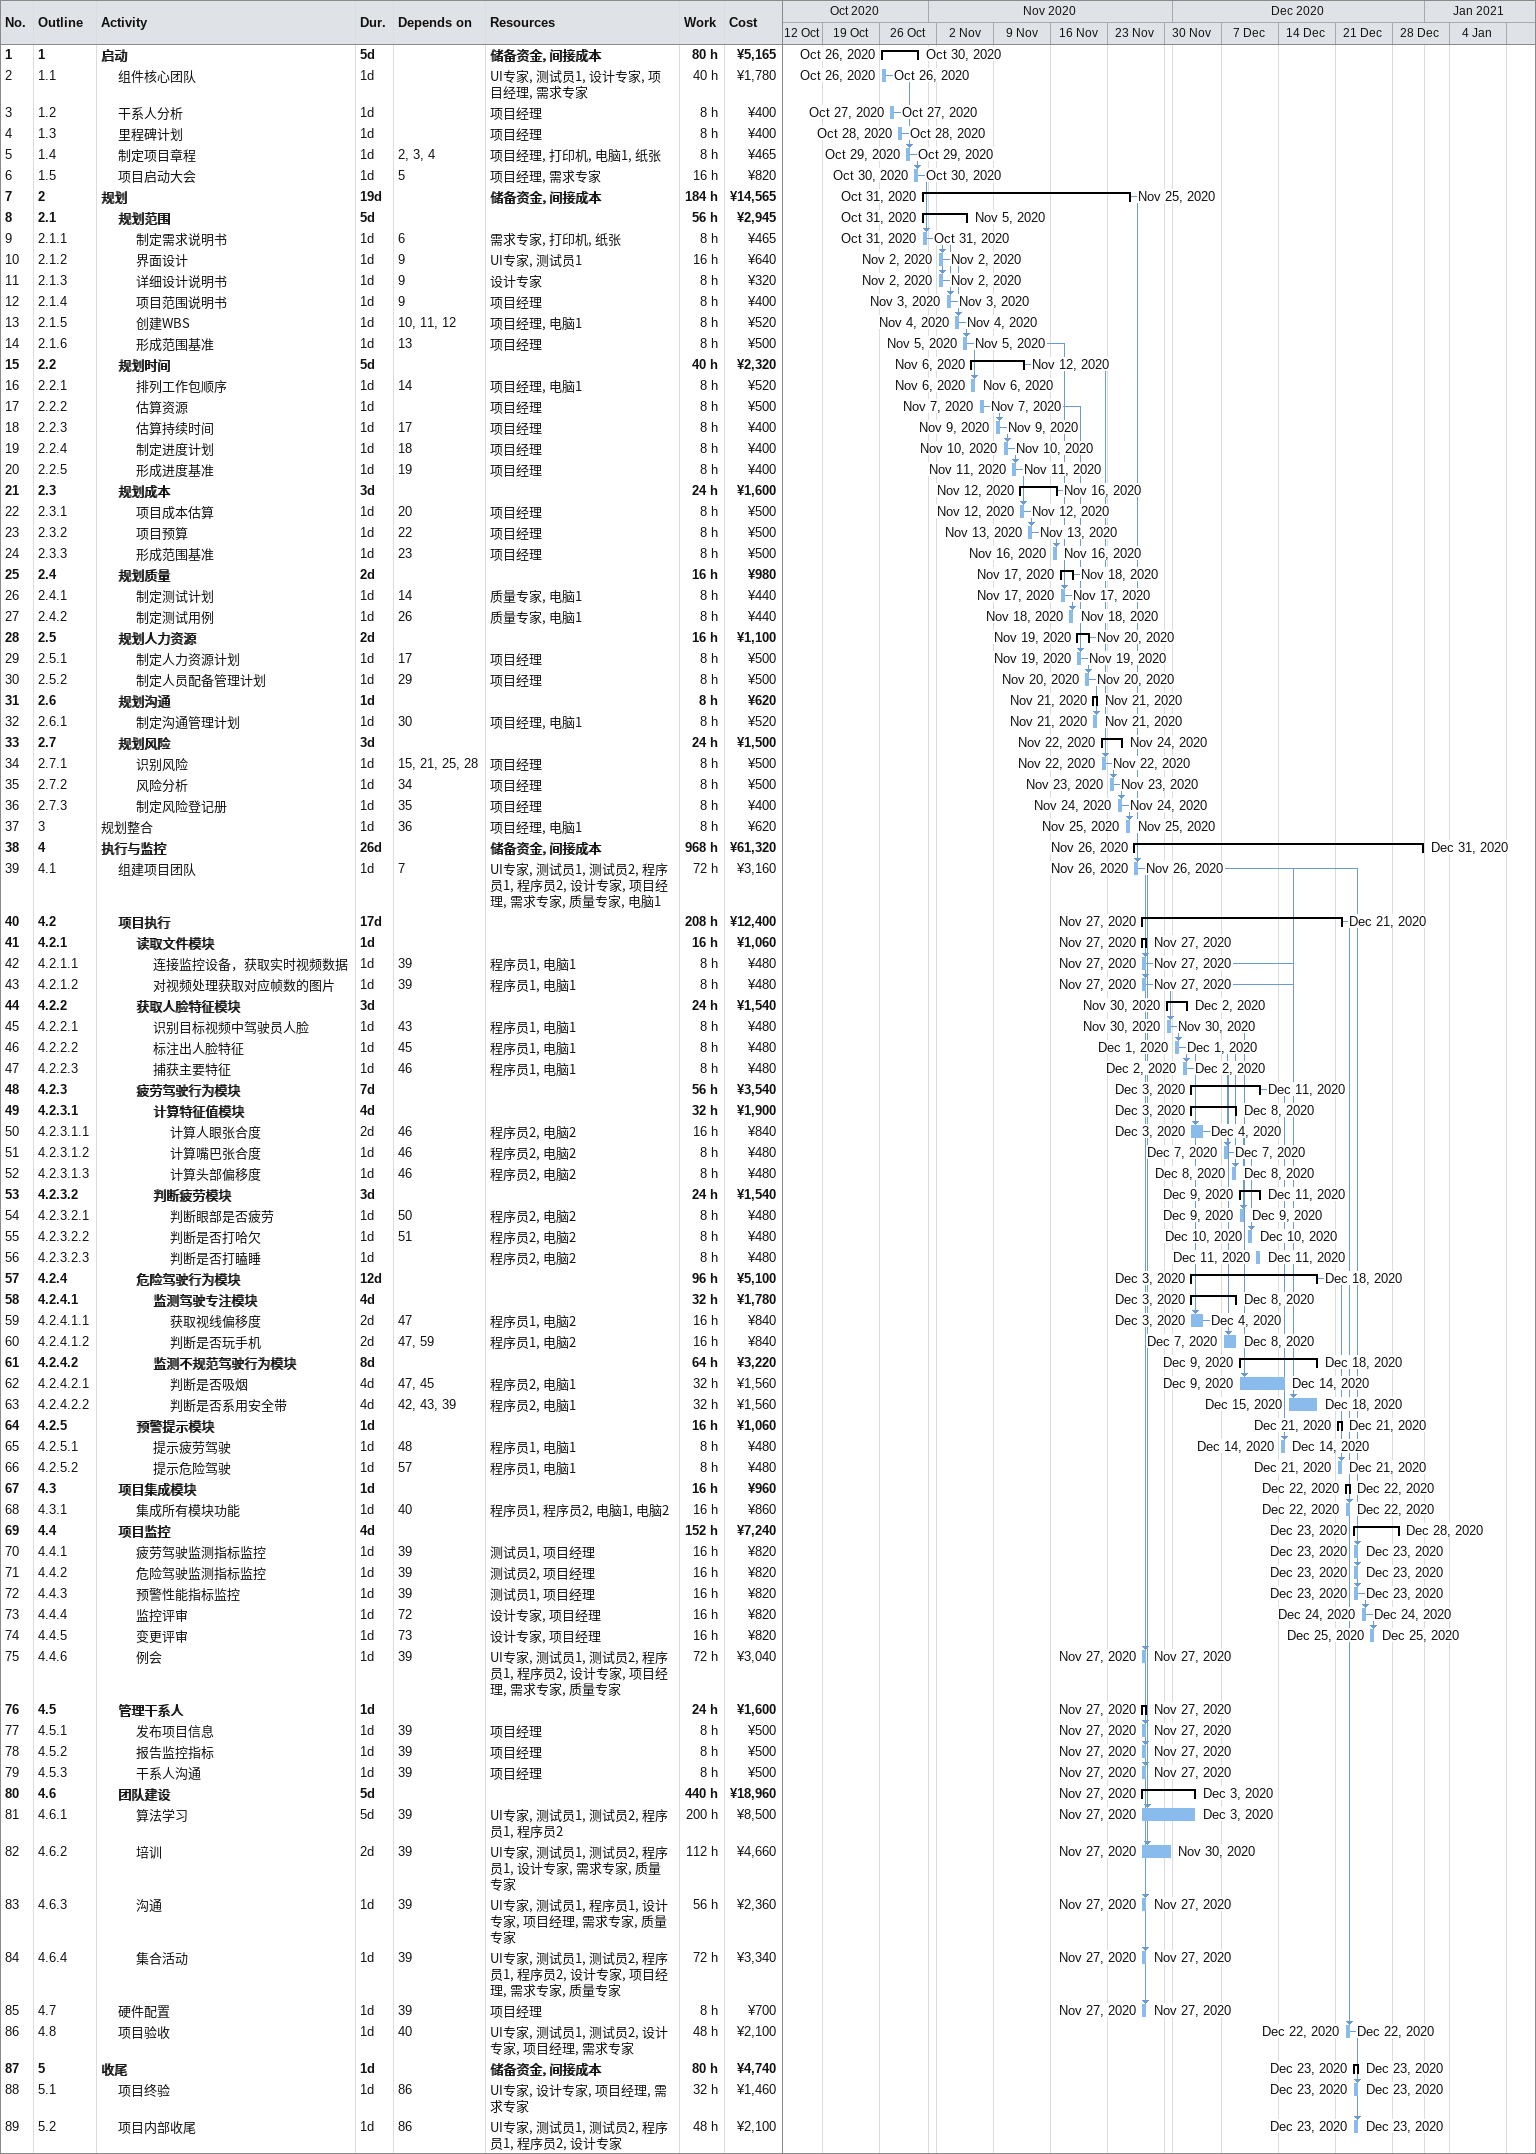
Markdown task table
| ID | WBS | Task | Duration | Start | Finish | Predecessors | Resources | Work (h) | Cost (¥) |
|---|---|---|---|---|---|---|---|---|---|
| 1 | 1 | **启动** | 5d | 2020-10-26 | 2020-10-30 |  | 储备资金, 间接成本 | 80 | 5165 |
| 2 | 1.1 | 组件核心团队 | 1d | 2020-10-26 | 2020-10-26 |  | UI专家, 测试员1, 设计专家, 项目经理, 需求专家 | 40 | 1780 |
| 3 | 1.2 | 干系人分析 | 1d | 2020-10-27 | 2020-10-27 |  | 项目经理 | 8 | 400 |
| 4 | 1.3 | 里程碑计划 | 1d | 2020-10-28 | 2020-10-28 |  | 项目经理 | 8 | 400 |
| 5 | 1.4 | 制定项目章程 | 1d | 2020-10-29 | 2020-10-29 | 2, 3, 4 | 项目经理, 打印机, 电脑1, 纸张 | 8 | 465 |
| 6 | 1.5 | 项目启动大会 | 1d | 2020-10-30 | 2020-10-30 | 5 | 项目经理, 需求专家 | 16 | 820 |
| 7 | 2 | **规划** | 19d | 2020-10-31 | 2020-11-25 |  | 储备资金, 间接成本 | 184 | 14565 |
| 8 | 2.1 | **规划范围** | 5d | 2020-10-31 | 2020-11-05 |  |  | 56 | 2945 |
| 9 | 2.1.1 | 制定需求说明书 | 1d | 2020-10-31 | 2020-10-31 | 6 | 需求专家, 打印机, 纸张 | 8 | 465 |
| 10 | 2.1.2 | 界面设计 | 1d | 2020-11-02 | 2020-11-02 | 9 | UI专家, 测试员1 | 16 | 640 |
| 11 | 2.1.3 | 详细设计说明书 | 1d | 2020-11-02 | 2020-11-02 | 9 | 设计专家 | 8 | 320 |
| 12 | 2.1.4 | 项目范围说明书 | 1d | 2020-11-03 | 2020-11-03 | 9 | 项目经理 | 8 | 400 |
| 13 | 2.1.5 | 创建WBS | 1d | 2020-11-04 | 2020-11-04 | 10, 11, 12 | 项目经理, 电脑1 | 8 | 520 |
| 14 | 2.1.6 | 形成范围基准 | 1d | 2020-11-05 | 2020-11-05 | 13 | 项目经理 | 8 | 500 |
| 15 | 2.2 | **规划时间** | 5d | 2020-11-06 | 2020-11-12 |  |  | 40 | 2320 |
| 16 | 2.2.1 | 排列工作包顺序 | 1d | 2020-11-06 | 2020-11-06 | 14 | 项目经理, 电脑1 | 8 | 520 |
| 17 | 2.2.2 | 估算资源 | 1d | 2020-11-07 | 2020-11-07 |  | 项目经理 | 8 | 500 |
| 18 | 2.2.3 | 估算持续时间 | 1d | 2020-11-09 | 2020-11-09 | 17 | 项目经理 | 8 | 400 |
| 19 | 2.2.4 | 制定进度计划 | 1d | 2020-11-10 | 2020-11-10 | 18 | 项目经理 | 8 | 400 |
| 20 | 2.2.5 | 形成进度基准 | 1d | 2020-11-11 | 2020-11-11 | 19 | 项目经理 | 8 | 400 |
| 21 | 2.3 | **规划成本** | 3d | 2020-11-12 | 2020-11-16 |  |  | 24 | 1600 |
| 22 | 2.3.1 | 项目成本估算 | 1d | 2020-11-12 | 2020-11-12 | 20 | 项目经理 | 8 | 500 |
| 23 | 2.3.2 | 项目预算 | 1d | 2020-11-13 | 2020-11-13 | 22 | 项目经理 | 8 | 500 |
| 24 | 2.3.3 | 形成范围基准 | 1d | 2020-11-16 | 2020-11-16 | 23 | 项目经理 | 8 | 500 |
| 25 | 2.4 | **规划质量** | 2d | 2020-11-17 | 2020-11-18 |  |  | 16 | 980 |
| 26 | 2.4.1 | 制定测试计划 | 1d | 2020-11-17 | 2020-11-17 | 14 | 质量专家, 电脑1 | 8 | 440 |
| 27 | 2.4.2 | 制定测试用例 | 1d | 2020-11-18 | 2020-11-18 | 26 | 质量专家, 电脑1 | 8 | 440 |
| 28 | 2.5 | **规划人力资源** | 2d | 2020-11-19 | 2020-11-20 |  |  | 16 | 1100 |
| 29 | 2.5.1 | 制定人力资源计划 | 1d | 2020-11-19 | 2020-11-19 | 17 | 项目经理 | 8 | 500 |
| 30 | 2.5.2 | 制定人员配备管理计划 | 1d | 2020-11-20 | 2020-11-20 | 29 | 项目经理 | 8 | 500 |
| 31 | 2.6 | **规划沟通** | 1d | 2020-11-21 | 2020-11-21 |  |  | 8 | 620 |
| 32 | 2.6.1 | 制定沟通管理计划 | 1d | 2020-11-21 | 2020-11-21 | 30 | 项目经理, 电脑1 | 8 | 520 |
| 33 | 2.7 | **规划风险** | 3d | 2020-11-22 | 2020-11-24 |  |  | 24 | 1500 |
| 34 | 2.7.1 | 识别风险 | 1d | 2020-11-22 | 2020-11-22 | 15, 21, 25, 28 | 项目经理 | 8 | 500 |
| 35 | 2.7.2 | 风险分析 | 1d | 2020-11-23 | 2020-11-23 | 34 | 项目经理 | 8 | 500 |
| 36 | 2.7.3 | 制定风险登记册 | 1d | 2020-11-24 | 2020-11-24 | 35 | 项目经理 | 8 | 400 |
| 37 | 3 | 规划整合 | 1d | 2020-11-25 | 2020-11-25 | 36 | 项目经理, 电脑1 | 8 | 620 |
| 38 | 4 | **执行与监控** | 26d | 2020-11-26 | 2020-12-31 |  | 储备资金, 间接成本 | 968 | 61320 |
| 39 | 4.1 | 组建项目团队 | 1d | 2020-11-26 | 2020-11-26 | 7 | UI专家, 测试员1, 测试员2, 程序员1, 程序员2, 设计专家, 项目经理, 需求专家, 质量专家, 电脑1 | 72 | 3160 |
| 40 | 4.2 | **项目执行** | 17d | 2020-11-27 | 2020-12-21 |  |  | 208 | 12400 |
| 41 | 4.2.1 | **读取文件模块** | 1d | 2020-11-27 | 2020-11-27 |  |  | 16 | 1060 |
| 42 | 4.2.1.1 | 连接监控设备，获取实时视频数据 | 1d | 2020-11-27 | 2020-11-27 | 39 | 程序员1, 电脑1 | 8 | 480 |
| 43 | 4.2.1.2 | 对视频处理获取对应帧数的图片 | 1d | 2020-11-27 | 2020-11-27 | 39 | 程序员1, 电脑1 | 8 | 480 |
| 44 | 4.2.2 | **获取人脸特征模块** | 3d | 2020-11-30 | 2020-12-02 |  |  | 24 | 1540 |
| 45 | 4.2.2.1 | 识别目标视频中驾驶员人脸 | 1d | 2020-11-30 | 2020-11-30 | 43 | 程序员1, 电脑1 | 8 | 480 |
| 46 | 4.2.2.2 | 标注出人脸特征 | 1d | 2020-12-01 | 2020-12-01 | 45 | 程序员1, 电脑1 | 8 | 480 |
| 47 | 4.2.2.3 | 捕获主要特征 | 1d | 2020-12-02 | 2020-12-02 | 46 | 程序员1, 电脑1 | 8 | 480 |
| 48 | 4.2.3 | **疲劳驾驶行为模块** | 7d | 2020-12-03 | 2020-12-11 |  |  | 56 | 3540 |
| 49 | 4.2.3.1 | **计算特征值模块** | 4d | 2020-12-03 | 2020-12-08 |  |  | 32 | 1900 |
| 50 | 4.2.3.1.1 | 计算人眼张合度 | 2d | 2020-12-03 | 2020-12-04 | 46 | 程序员2, 电脑2 | 16 | 840 |
| 51 | 4.2.3.1.2 | 计算嘴巴张合度 | 1d | 2020-12-07 | 2020-12-07 | 46 | 程序员2, 电脑2 | 8 | 480 |
| 52 | 4.2.3.1.3 | 计算头部偏移度 | 1d | 2020-12-08 | 2020-12-08 | 46 | 程序员2, 电脑2 | 8 | 480 |
| 53 | 4.2.3.2 | **判断疲劳模块** | 3d | 2020-12-09 | 2020-12-11 |  |  | 24 | 1540 |
| 54 | 4.2.3.2.1 | 判断眼部是否疲劳 | 1d | 2020-12-09 | 2020-12-09 | 50 | 程序员2, 电脑2 | 8 | 480 |
| 55 | 4.2.3.2.2 | 判断是否打哈欠 | 1d | 2020-12-10 | 2020-12-10 | 51 | 程序员2, 电脑2 | 8 | 480 |
| 56 | 4.2.3.2.3 | 判断是否打瞌睡 | 1d | 2020-12-11 | 2020-12-11 |  | 程序员2, 电脑2 | 8 | 480 |
| 57 | 4.2.4 | **危险驾驶行为模块** | 12d | 2020-12-03 | 2020-12-18 |  |  | 96 | 5100 |
| 58 | 4.2.4.1 | **监测驾驶专注模块** | 4d | 2020-12-03 | 2020-12-08 |  |  | 32 | 1780 |
| 59 | 4.2.4.1.1 | 获取视线偏移度 | 2d | 2020-12-03 | 2020-12-04 | 47 | 程序员1, 电脑2 | 16 | 840 |
| 60 | 4.2.4.1.2 | 判断是否玩手机 | 2d | 2020-12-07 | 2020-12-08 | 47, 59 | 程序员1, 电脑2 | 16 | 840 |
| 61 | 4.2.4.2 | **监测不规范驾驶行为模块** | 8d | 2020-12-09 | 2020-12-18 |  |  | 64 | 3220 |
| 62 | 4.2.4.2.1 | 判断是否吸烟 | 4d | 2020-12-09 | 2020-12-14 | 47, 45 | 程序员2, 电脑1 | 32 | 1560 |
| 63 | 4.2.4.2.2 | 判断是否系用安全带 | 4d | 2020-12-15 | 2020-12-18 | 42, 43, 39 | 程序员2, 电脑1 | 32 | 1560 |
| 64 | 4.2.5 | **预警提示模块** | 1d | 2020-12-21 | 2020-12-21 |  |  | 16 | 1060 |
| 65 | 4.2.5.1 | 提示疲劳驾驶 | 1d | 2020-12-14 | 2020-12-14 | 48 | 程序员1, 电脑1 | 8 | 480 |
| 66 | 4.2.5.2 | 提示危险驾驶 | 1d | 2020-12-21 | 2020-12-21 | 57 | 程序员1, 电脑1 | 8 | 480 |
| 67 | 4.3 | **项目集成模块** | 1d | 2020-12-22 | 2020-12-22 |  |  | 16 | 960 |
| 68 | 4.3.1 | 集成所有模块功能 | 1d | 2020-12-22 | 2020-12-22 | 40 | 程序员1, 程序员2, 电脑1, 电脑2 | 16 | 860 |
| 69 | 4.4 | **项目监控** | 4d | 2020-12-23 | 2020-12-28 |  |  | 152 | 7240 |
| 70 | 4.4.1 | 疲劳驾驶监测指标监控 | 1d | 2020-12-23 | 2020-12-23 | 39 | 测试员1, 项目经理 | 16 | 820 |
| 71 | 4.4.2 | 危险驾驶监测指标监控 | 1d | 2020-12-23 | 2020-12-23 | 39 | 测试员2, 项目经理 | 16 | 820 |
| 72 | 4.4.3 | 预警性能指标监控 | 1d | 2020-12-23 | 2020-12-23 | 39 | 测试员1, 项目经理 | 16 | 820 |
| 73 | 4.4.4 | 监控评审 | 1d | 2020-12-24 | 2020-12-24 | 72 | 设计专家, 项目经理 | 16 | 820 |
| 74 | 4.4.5 | 变更评审 | 1d | 2020-12-25 | 2020-12-25 | 73 | 设计专家, 项目经理 | 16 | 820 |
| 75 | 4.4.6 | 例会 | 1d | 2020-11-27 | 2020-11-27 | 39 | UI专家, 测试员1, 测试员2, 程序员1, 程序员2, 设计专家, 项目经理, 需求专家, 质量专家 | 72 | 3040 |
| 76 | 4.5 | **管理干系人** | 1d | 2020-11-27 | 2020-11-27 |  |  | 24 | 1600 |
| 77 | 4.5.1 | 发布项目信息 | 1d | 2020-11-27 | 2020-11-27 | 39 | 项目经理 | 8 | 500 |
| 78 | 4.5.2 | 报告监控指标 | 1d | 2020-11-27 | 2020-11-27 | 39 | 项目经理 | 8 | 500 |
| 79 | 4.5.3 | 干系人沟通 | 1d | 2020-11-27 | 2020-11-27 | 39 | 项目经理 | 8 | 500 |
| 80 | 4.6 | **团队建设** | 5d | 2020-11-27 | 2020-12-03 |  |  | 440 | 18960 |
| 81 | 4.6.1 | 算法学习 | 5d | 2020-11-27 | 2020-12-03 | 39 | UI专家, 测试员1, 测试员2, 程序员1, 程序员2 | 200 | 8500 |
| 82 | 4.6.2 | 培训 | 2d | 2020-11-27 | 2020-11-30 | 39 | UI专家, 测试员1, 测试员2, 程序员1, 设计专家, 需求专家, 质量专家 | 112 | 4660 |
| 83 | 4.6.3 | 沟通 | 1d | 2020-11-27 | 2020-11-27 | 39 | UI专家, 测试员1, 程序员1, 设计专家, 项目经理, 需求专家, 质量专家 | 56 | 2360 |
| 84 | 4.6.4 | 集合活动 | 1d | 2020-11-27 | 2020-11-27 | 39 | UI专家, 测试员1, 测试员2, 程序员1, 程序员2, 设计专家, 项目经理, 需求专家, 质量专家 | 72 | 3340 |
| 85 | 4.7 | 硬件配置 | 1d | 2020-11-27 | 2020-11-27 | 39 | 项目经理 | 8 | 700 |
| 86 | 4.8 | 项目验收 | 1d | 2020-12-22 | 2020-12-22 | 40 | UI专家, 测试员1, 测试员2, 设计专家, 项目经理, 需求专家 | 48 | 2100 |
| 87 | 5 | **收尾** | 1d | 2020-12-23 | 2020-12-23 |  | 储备资金, 间接成本 | 80 | 4740 |
| 88 | 5.1 | 项目终验 | 1d | 2020-12-23 | 2020-12-23 | 86 | UI专家, 设计专家, 项目经理, 需求专家 | 32 | 1460 |
| 89 | 5.2 | 项目内部收尾 | 1d | 2020-12-23 | 2020-12-23 | 86 | UI专家, 测试员1, 测试员2, 程序员1, 程序员2, 设计专家 | 48 | 2100 |
